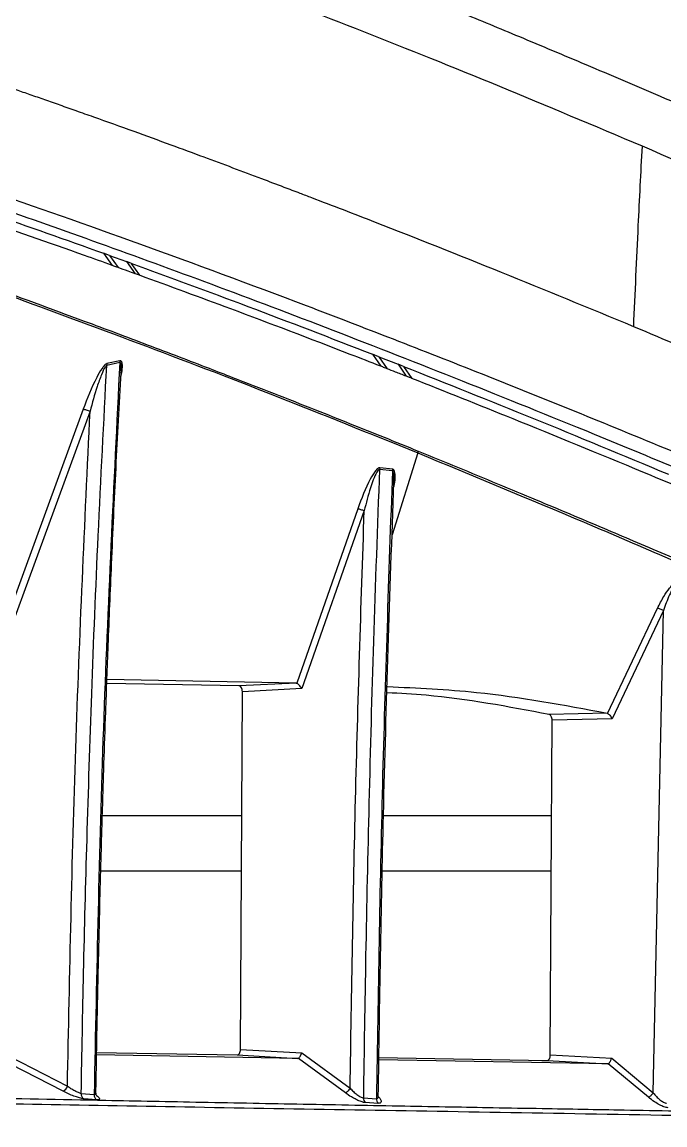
# Model space of a CAD drawing. Extents: x 525 to 609, y 649 to 778.
# Drawn here: x 541.303 to 543.498, y 718.64 to 722.405 of the extents above; entities that cross this region are included whole.
import ezdxf

# ---------------------------------------------------------------- set-up
doc = ezdxf.new("R2010")
doc.units = 0
doc.header["$MEASUREMENT"] = 0
doc.layers.add('1', color=4, linetype='Continuous')

# ---------------------------------------------------------------- blocks, each defined once
blk = doc.blocks.new('JETSETTER')
at = {"layer": '1', "color": 3, "linetype": 'Continuous', "lineweight": 25}
for p, q in [((16.4538, 52.4917), (16.4833, 52.4502)), ((16.4739, 52.4844), (16.4538, 52.4917)), ((16.4739, 52.4844), (16.5034, 52.4429)), ((16.4739, 52.4844), (16.5322, 52.4634)), ((16.5322, 52.4634), (16.5617, 52.4219)), ((16.5473, 52.4579), (16.5322, 52.4634)), ((16.5473, 52.4579), (16.5768, 52.4164)), ((17.3721, 52.1469), (17.4004, 52.1059)), ((17.3935, 52.1385), (17.3721, 52.1469)), ((16.5093, 52.1185), (16.4649, 52.1089)), ((16.4656, 52.1148), (16.4649, 52.1089)), ((16.51, 52.1243), (16.4656, 52.1148)), ((17.3935, 52.1385), (17.4218, 52.0975)), ((17.3935, 52.1385), (17.4592, 52.1128)), ((17.4592, 52.1128), (17.4875, 52.0718)), ((17.4783, 52.1052), (17.4592, 52.1128)), ((17.4783, 52.1052), (17.5064, 52.0643)), ((16.3842, 51.9592), (16.0495, 51.0431)), ((16.4078, 51.9521), (16.0681, 51.0242)), ((17.5266, 51.8102), (17.4393, 51.5301)), ((17.397, 51.7594), (17.3958, 51.7535)), ((17.4399, 51.7483), (17.3958, 51.7535)), ((17.4411, 51.7542), (17.397, 51.7594)), ((17.3216, 51.6196), (17.1133, 51.024)), ((17.3438, 51.6129), (17.1312, 51.0054)), ((18.1746, 50.921), (18.3453, 51.28)), ((18.3656, 51.2716), (18.1904, 50.9023)), ((18.3307, 49.6254), (18.3656, 51.2716)), ((16.9169, 51.0145), (16.465, 51.0225)), ((17.1112, 51.0245), (16.4655, 51.036)), ((17.1112, 51.0245), (16.9169, 51.0145)), ((17.1112, 51.0245), (17.1133, 51.024)), ((16.9212, 49.774), (16.9277, 50.9948)), ((17.1312, 51.0054), (16.9277, 50.9948)), ((18.173, 50.9216), (17.9753, 50.9169)), ((18.1904, 50.9023), (17.9851, 50.8973)), ((18.173, 50.9216), (18.1746, 50.921)), ((17.979, 49.7552), (17.9851, 50.8973)), ((16.9255, 50.5709), (16.4498, 50.5709)), ((17.9834, 50.5709), (17.4094, 50.5709)), ((16.4444, 50.3833), (16.9245, 50.3833)), ((17.4059, 50.3833), (17.9824, 50.3833)), ((16.0734, 49.7807), (16.3304, 49.6484)), ((16.9212, 49.774), (17.1306, 49.7622)), ((16.3155, 49.6309), (16.0617, 49.7614)), ((17.1177, 49.743), (16.4302, 49.755)), ((16.4303, 49.7632), (16.9101, 49.7547)), ((16.9101, 49.7547), (17.1177, 49.743)), ((17.1189, 49.7432), (17.1177, 49.743)), ((17.2795, 49.6253), (17.1189, 49.7432)), ((17.1306, 49.7622), (17.2956, 49.6413)), ((18.1754, 49.7244), (17.394, 49.7382)), ((17.3941, 49.7461), (17.9679, 49.7359)), ((17.9496, 49.7363), (17.9688, 49.7363)), ((17.9679, 49.7359), (18.1754, 49.7244)), ((17.979, 49.7552), (18.1888, 49.7435)), ((18.1888, 49.7435), (18.3307, 49.6254)), ((18.1768, 49.7246), (18.1754, 49.7244)), ((18.3142, 49.6103), (18.1768, 49.7246)), ((16.3386, 49.62), (16.3155, 49.6309)), ((16.3777, 49.6233), (16.4217, 49.6194)), ((16.4274, 49.6237), (16.4278, 49.624)), ((16.4303, 49.6015), (16.3865, 49.6053)), ((17.3408, 49.6083), (17.3854, 49.6056)), ((17.3474, 49.5921), (17.3411, 49.5931)), ((17.3919, 49.5895), (17.3474, 49.5921))]:
    blk.add_line(p, q, dxfattribs=at)
for centre, radius, start, end in [((17.5054, 51.8194), 0.0231, 336.4691, 351.8668), ((16.3018, 49.6577), 0.0301, 297.1044, 342.1481), ((16.3974, 49.6218), 0.0198, 175.6892, 236.3683), ((16.4414, 49.6179), 0.0198, 175.7006, 235.9512), ((17.3615, 49.6073), 0.0207, 177.1302, 227.0671), ((17.4061, 49.6046), 0.0207, 177.1808, 226.7638)]:
    blk.add_arc(centre, radius, start, end, dxfattribs=at)
for points, knots in [([(16.8593, 54.3098), (16.8746, 54.3043), (16.9054, 54.2931), (16.9523, 54.276), (17.0003, 54.2584), (17.0493, 54.2403), (17.0993, 54.2218), (17.1504, 54.2028), (17.2411, 54.1689), (17.3764, 54.1177), (17.5532, 54.0499), (17.7383, 53.9777), (17.9177, 53.9068), (18.1101, 53.8296), (18.3026, 53.7513), (18.5055, 53.6676), (18.709, 53.5824), (18.9112, 53.4968), (19.119, 53.4076), (19.3224, 53.3194), (19.4999, 53.2416), (19.6413, 53.1791), (19.7503, 53.1307), (19.857, 53.083), (19.9278, 53.0513), (19.9628, 53.0356)], [0, 0, 0, 0, 0.017002, 0.034286, 0.051851, 0.069701, 0.087834, 0.106253, 0.124959, 0.185357, 0.24996, 0.3094, 0.374968, 0.430619, 0.499947, 0.562421, 0.624922, 0.691755, 0.749953, 0.814867, 0.874991, 0.907485, 0.939154, 0.969994, 1, 1, 1, 1]), ([(19.2248, 52.6439), (19.1322, 52.6854), (18.9329, 52.7748), (18.6436, 52.902), (18.3615, 53.0242), (18.1078, 53.1323), (17.8809, 53.2276), (17.6919, 53.3059), (17.5362, 53.3696), (17.4097, 53.4208), (17.2972, 53.4659), (17.1978, 53.5055), (17.1046, 53.5422), (16.9993, 53.5835), (16.8724, 53.6327), (16.7214, 53.6905), (16.555, 53.7531), (16.3746, 53.8198), (16.1817, 53.8895), (15.9871, 53.9581), (15.7929, 54.0247), (15.6009, 54.0885), (15.4287, 54.1437), (15.2766, 54.1907), (15.1802, 54.2196), (15.1172, 54.238), (15.0876, 54.2466), (15.058, 54.2551), (15.0284, 54.2635), (14.9984, 54.2719), (14.9695, 54.28), (14.9504, 54.2852), (14.9415, 54.2877)], [0, 0, 0, 0, 0.051156, 0.110219, 0.164942, 0.215314, 0.261336, 0.303011, 0.332706, 0.359717, 0.384045, 0.405688, 0.424988, 0.445873, 0.476368, 0.511245, 0.550505, 0.594151, 0.642187, 0.694611, 0.744372, 0.797529, 0.854085, 0.893276, 0.933947, 0.943283, 0.952686, 0.962134, 0.971612, 0.98125, 0.991199, 1, 1, 1, 1]), ([(19.4903, 52.8168), (19.4502, 52.8361), (19.4099, 52.8553), (19.3296, 52.8934), (19.2895, 52.9123), (19.169, 52.9687), (19.0886, 53.0057), (18.847, 53.1154), (18.6856, 53.1864), (18.2001, 53.3932), (17.8751, 53.5228), (16.896, 53.8863), (16.2382, 54.0948), (15.5772, 54.2686)], [0, 0, 0, 0, 0.03125, 0.03125, 0.0625, 0.0625, 0.125, 0.125, 0.25, 0.25, 0.5, 0.5, 1, 1, 1, 1]), ([(16.5985, 54.0996), (16.615, 54.0936), (16.6485, 54.0815), (16.6998, 54.0626), (16.7528, 54.0431), (16.8078, 54.0227), (16.8646, 54.0015), (16.9233, 53.9794), (16.984, 53.9566), (17.0466, 53.9328), (17.1112, 53.9081), (17.1778, 53.8825), (17.2465, 53.8559), (17.3173, 53.8284), (17.3902, 53.7999), (17.4652, 53.7704), (17.5424, 53.7398), (17.6219, 53.7081), (17.7036, 53.6754), (17.7875, 53.6415), (17.8738, 53.6065), (17.9625, 53.5703), (18.0596, 53.5304), (18.1648, 53.4869), (18.2777, 53.4399), (18.3916, 53.3921), (18.5066, 53.3436), (18.6225, 53.2943), (18.7395, 53.2443), (18.8575, 53.1935), (18.9765, 53.1419), (19.0964, 53.0896), (19.2174, 53.0366), (19.3394, 52.9828), (19.4623, 52.9282), (19.5862, 52.873), (19.6696, 52.8355), (19.7113, 52.8168)], [0, 0, 0, 0, 0.018286, 0.037124, 0.056514, 0.076456, 0.096951, 0.117998, 0.139597, 0.161748, 0.184451, 0.207707, 0.231514, 0.255874, 0.280785, 0.306249, 0.332265, 0.358832, 0.385952, 0.413623, 0.441846, 0.470621, 0.499947, 0.535671, 0.571394, 0.607117, 0.642839, 0.67856, 0.71428, 0.749999, 0.785717, 0.821434, 0.85715, 0.892864, 0.928577, 0.964289, 1, 1, 1, 1]), ([(18.2933, 52.8568), (18.1295, 52.9259), (17.8019, 53.0642), (17.339, 53.2499), (16.8982, 53.4196), (16.4662, 53.5779), (16.0468, 53.7231), (15.6615, 53.8478), (15.4171, 53.9205), (15.2895, 53.9564), (15.2547, 53.9661), (15.2203, 53.9755), (15.1863, 53.9848), (15.1523, 53.9938), (15.1194, 54.0025), (15.098, 54.0079), (15.0878, 54.0105)], [0, 0, 0, 0, 0.125105, 0.25021, 0.375318, 0.500431, 0.64056, 0.780705, 0.904085, 0.917936, 0.931792, 0.945628, 0.959395, 0.973185, 0.98731, 1, 1, 1, 1]), ([(18.2637, 52.2408), (18.1122, 52.3034), (17.8099, 52.4282), (17.4852, 52.5568), (17.2724, 52.6394), (17.187, 52.6723), (17.1199, 52.6979), (17.0629, 52.7196), (16.9864, 52.7486), (16.895, 52.7829), (16.7916, 52.8214), (16.6789, 52.863), (16.553, 52.9088), (16.4457, 52.9473), (16.3622, 52.977), (16.3067, 52.9966), (16.2543, 53.015), (16.2043, 53.0324), (16.1566, 53.0489), (16.0882, 53.0725), (16.0038, 53.1013), (15.9079, 53.1336), (15.8262, 53.1607), (15.7769, 53.1769), (15.7543, 53.1843)], [0, 0, 0, 0, 0.159638, 0.318415, 0.359826, 0.401157, 0.416576, 0.437531, 0.46746, 0.506317, 0.545815, 0.591526, 0.643402, 0.701391, 0.726608, 0.750159, 0.772861, 0.794715, 0.815726, 0.835897, 0.885812, 0.929774, 0.967826, 1, 1, 1, 1]), ([(15.4478, 52.864), (15.5482, 52.8315), (15.7518, 52.7655), (16.083, 52.6527), (16.4397, 52.5269), (16.8245, 52.3861), (17.2374, 52.2297), (17.6727, 52.0593), (18.1789, 51.8548), (18.7562, 51.6137), (19.4113, 51.331), (20.0812, 51.0341), (20.5455, 50.8223), (20.7757, 50.7173)], [0, 0, 0, 0, 0.073434, 0.149042, 0.226912, 0.307125, 0.389668, 0.474472, 0.55786, 0.670736, 0.782355, 0.892082, 1, 1, 1, 1]), ([(20.8834, 50.7237), (20.7567, 50.7817), (20.3761, 50.9557), (19.7639, 51.2298), (19.0583, 51.5374), (18.3841, 51.8217), (17.7452, 52.0812), (17.1413, 52.3157), (16.5751, 52.5252), (16.0426, 52.7129), (15.7217, 52.8181), (15.5613, 52.8707)], [0, 0, 0, 0, 0.059169, 0.177623, 0.296079, 0.41453, 0.53298, 0.649693, 0.766504, 0.883304, 1, 1, 1, 1]), ([(18.2637, 52.2407), (18.2689, 52.3557), (18.278, 52.5612), (18.2886, 52.7665), (18.2933, 52.8568)], [0, 0, 0, 0, 0.560001, 1, 1, 1, 1]), ([(19.3502, 52.3896), (19.1687, 52.4717), (18.8054, 52.6359), (18.464, 52.7832), (18.2933, 52.8568)], [0, 0, 0, 0, 0.49992, 1, 1, 1, 1]), ([(15.7152, 52.747), (15.8321, 52.708), (16.0675, 52.6292), (16.3245, 52.5377), (16.4538, 52.4917)], [0, 0, 0, 0, 0.496775, 1, 1, 1, 1]), ([(16.4833, 52.4502), (16.4519, 52.4615), (16.2947, 52.5178), (16.0441, 52.6055), (15.8378, 52.6744), (15.7456, 52.7052)], [0, 0, 0, 0, 0.121464, 0.607374, 1, 1, 1, 1]), ([(15.7196, 52.494), (15.855, 52.4463), (16.126, 52.3508), (16.5685, 52.1869), (17.0331, 52.0095), (17.3621, 51.8766), (17.5266, 51.8102)], [0, 0, 0, 0, 0.249996, 0.499994, 0.749996, 1, 1, 1, 1]), ([(15.7218, 52.5009), (15.83, 52.4626), (16.0437, 52.3871), (16.3075, 52.2902), (16.4948, 52.2203), (16.6027, 52.1796), (16.7091, 52.1392), (16.8062, 52.102), (16.9142, 52.0603), (17.035, 52.0133), (17.1693, 51.9605), (17.2947, 51.9106), (17.4115, 51.8636), (17.4894, 51.832), (17.5283, 51.8161)], [0, 0, 0, 0, 0.200875, 0.396231, 0.456503, 0.516239, 0.57544, 0.630724, 0.673355, 0.748347, 0.821887, 0.882772, 0.941399, 1, 1, 1, 1]), ([(16.5034, 52.4429), (16.5008, 52.4439), (16.4941, 52.4463), (16.4874, 52.4487), (16.4833, 52.4502)], [0, 0, 0, 0, 0.390599, 1, 1, 1, 1]), ([(16.5473, 52.4579), (16.679, 52.4097), (16.9447, 52.3123), (17.2288, 52.2024), (17.3721, 52.1469)], [0, 0, 0, 0, 0.4955659, 1, 1, 1, 1]), ([(16.5617, 52.4219), (16.5538, 52.4247), (16.5343, 52.4318), (16.5149, 52.4388), (16.5034, 52.4429)], [0, 0, 0, 0, 0.407461, 1, 1, 1, 1]), ([(16.5768, 52.4164), (16.5746, 52.4172), (16.5696, 52.419), (16.5645, 52.4209), (16.5617, 52.4219)], [0, 0, 0, 0, 0.438984, 1, 1, 1, 1]), ([(17.4004, 52.1059), (17.3656, 52.1194), (17.1911, 52.1874), (16.9126, 52.2935), (16.6799, 52.3787), (16.5768, 52.4164)], [0, 0, 0, 0, 0.122207, 0.611083, 1, 1, 1, 1]), ([(21.007, 51.0173), (20.7637, 51.1308), (20.2752, 51.3587), (19.5774, 51.6743), (18.9013, 51.9722), (18.4763, 52.1512), (18.2637, 52.2408)], [0, 0, 0, 0, 0.2473428, 0.496757, 0.7482383, 1, 1, 1, 1]), ([(16.3777, 49.6233), (16.3802, 49.7608), (16.3856, 50.05), (16.3973, 50.5049), (16.4135, 51.0021), (16.4351, 51.5416), (16.4548, 51.9151), (16.4649, 52.1089)], [0, 0, 0, 0, 0.165885, 0.348821, 0.548818, 0.765883, 1, 1, 1, 1]), ([(16.4656, 52.1148), (16.4645, 52.1144), (16.4619, 52.1134), (16.4559, 52.1079), (16.4446, 52.0932), (16.4169, 52.0439), (16.3983, 51.9958), (16.3842, 51.9592)], [0, 0, 0, 0, 0.032074, 0.075188, 0.158071, 0.359045, 1, 1, 1, 1]), ([(16.4649, 52.1089), (16.4646, 52.1087), (16.4638, 52.1083), (16.4621, 52.1068), (16.4555, 52.098), (16.445, 52.0731), (16.4265, 52.0229), (16.4153, 51.9805), (16.4078, 51.9521)], [0, 0, 0, 0, 0.012074, 0.024812, 0.051841, 0.232458, 0.486214, 1, 1, 1, 1]), ([(16.5093, 52.1185), (16.4886, 51.7022), (16.4473, 50.8697), (16.4302, 50.0361), (16.4217, 49.6194)], [0, 0, 0, 0, 0.500025, 1, 1, 1, 1]), ([(16.51, 52.1243), (16.5098, 52.1234), (16.5094, 52.1215), (16.5093, 52.1195), (16.5093, 52.1185)], [0, 0, 0, 0, 0.491186, 1, 1, 1, 1]), ([(16.5132, 52.0848), (16.5134, 52.0871), (16.5144, 52.0956), (16.5144, 52.1064), (16.5132, 52.1153), (16.5116, 52.1181), (16.5103, 52.1187), (16.5096, 52.1185), (16.5093, 52.1185)], [0, 0, 0, 0, 0.166305, 0.613755, 0.819905, 0.91279, 0.956699, 1, 1, 1, 1]), ([(16.5128, 52.0691), (16.5145, 52.0759), (16.5186, 52.0925), (16.5186, 52.1095), (16.5166, 52.1192), (16.515, 52.1224), (16.5131, 52.1245), (16.511, 52.1244), (16.51, 52.1243)], [0, 0, 0, 0, 0.282221, 0.693911, 0.789481, 0.844066, 0.92852, 1, 1, 1, 1]), ([(16.4278, 49.6238), (16.4291, 49.6967), (16.4316, 49.8405), (16.436, 50.0468), (16.4404, 50.2342), (16.4447, 50.396), (16.4486, 50.5324), (16.4521, 50.6473), (16.4562, 50.7758), (16.4619, 50.943), (16.4703, 51.1699), (16.4817, 51.447), (16.496, 51.7576), (16.5077, 51.9757), (16.5136, 52.0847)], [0, 0, 0, 0, 0.088753, 0.175225, 0.251332, 0.317076, 0.372456, 0.417471, 0.457216, 0.529037, 0.621256, 0.733877, 0.866896, 1, 1, 1, 1]), ([(17.4218, 52.0975), (17.419, 52.0986), (17.4119, 52.1014), (17.4047, 52.1042), (17.4004, 52.1059)], [0, 0, 0, 0, 0.396357, 1, 1, 1, 1]), ([(17.4875, 52.0718), (17.4752, 52.0766), (17.4532, 52.0852), (17.4314, 52.0938), (17.4218, 52.0975)], [0, 0, 0, 0, 0.560162, 1, 1, 1, 1]), ([(17.4783, 52.1052), (17.6246, 52.0471), (17.9177, 51.9307), (18.2273, 51.8017), (18.3822, 51.7372)], [0, 0, 0, 0, 0.499515, 1, 1, 1, 1]), ([(17.5065, 52.0643), (17.5038, 52.0653), (17.4975, 52.0678), (17.4912, 52.0703), (17.4875, 52.0718)], [0, 0, 0, 0, 0.415468, 1, 1, 1, 1]), ([(18.4088, 51.6969), (18.371, 51.7127), (18.1818, 51.7919), (17.8776, 51.9169), (17.6209, 52.0188), (17.5065, 52.0643)], [0, 0, 0, 0, 0.121707, 0.608576, 1, 1, 1, 1]), ([(16.3842, 51.9592), (16.3857, 51.959), (16.3885, 51.9586), (16.3946, 51.9569), (16.4012, 51.9547), (16.4055, 51.953), (16.4078, 51.9521)], [0, 0, 0, 0, 0.265128, 0.499965, 0.734837, 1, 1, 1, 1]), ([(16.3304, 49.6484), (16.3383, 50.0325), (16.3539, 50.8008), (16.3898, 51.5683), (16.4078, 51.9521)], [0, 0, 0, 0, 0.499948, 1, 1, 1, 1]), ([(17.5266, 51.8102), (17.7137, 51.7328), (18.0878, 51.5779), (18.4877, 51.4049), (18.6877, 51.3184)], [0, 0, 0, 0, 0.500001, 1, 1, 1, 1]), ([(17.5283, 51.8161), (17.5729, 51.7979), (17.6625, 51.7613), (17.7968, 51.7057), (17.9248, 51.6524), (18.0455, 51.6018), (18.1561, 51.5552), (18.2998, 51.4944), (18.4754, 51.4196), (18.6198, 51.3574), (18.6908, 51.3269)], [0, 0, 0, 0, 0.120101, 0.241391, 0.35664, 0.456541, 0.555683, 0.64174, 0.824068, 1, 1, 1, 1]), ([(17.397, 51.7594), (17.396, 51.7593), (17.3937, 51.7593), (17.3909, 51.7574), (17.3888, 51.7557), (17.386, 51.7532), (17.3771, 51.7429), (17.3512, 51.6991), (17.3345, 51.6541), (17.3216, 51.6196)], [0, 0, 0, 0, 0.031084, 0.068985, 0.077215, 0.093109, 0.147147, 0.34539, 1, 1, 1, 1]), ([(17.3958, 51.7535), (17.3886, 51.558), (17.3747, 51.1782), (17.3597, 50.6251), (17.3483, 50.1055), (17.3433, 49.7703), (17.3408, 49.6083)], [0, 0, 0, 0, 0.273502, 0.531332, 0.773495, 1, 1, 1, 1]), ([(17.3958, 51.7535), (17.3955, 51.7535), (17.3948, 51.7535), (17.3932, 51.7527), (17.3903, 51.75), (17.3785, 51.7309), (17.362, 51.6832), (17.3505, 51.6387), (17.3438, 51.6129)], [0, 0, 0, 0, 0.011881, 0.024083, 0.04994, 0.106751, 0.48265, 1, 1, 1, 1]), ([(17.4399, 51.7483), (17.4274, 51.3913), (17.4025, 50.6772), (17.3911, 49.9628), (17.3854, 49.6056)], [0, 0, 0, 0, 0.500017, 1, 1, 1, 1]), ([(17.4411, 51.7542), (17.4408, 51.7533), (17.4402, 51.7514), (17.44, 51.7493), (17.4399, 51.7483)], [0, 0, 0, 0, 0.491241, 1, 1, 1, 1]), ([(17.4442, 51.71), (17.4444, 51.7132), (17.4453, 51.7227), (17.4449, 51.7343), (17.4435, 51.7434), (17.442, 51.7467), (17.4409, 51.748), (17.4402, 51.7482), (17.4399, 51.7483)], [0, 0, 0, 0, 0.219953, 0.634297, 0.828366, 0.917628, 0.959627, 1, 1, 1, 1]), ([(17.4443, 51.6919), (17.4462, 51.7002), (17.4502, 51.7182), (17.4497, 51.7379), (17.4468, 51.7493), (17.4441, 51.7533), (17.442, 51.754), (17.4411, 51.7542)], [0, 0, 0, 0, 0.328494, 0.708483, 0.850308, 0.935382, 1, 1, 1, 1]), ([(17.3917, 49.613), (17.3967, 49.9333), (17.4076, 50.6325), (17.4318, 51.3313), (17.4449, 51.71)], [0, 0, 0, 0, 0.458151, 1, 1, 1, 1]), ([(17.3216, 51.6196), (17.3231, 51.6193), (17.3258, 51.6188), (17.3315, 51.6172), (17.3376, 51.6152), (17.3417, 51.6137), (17.3438, 51.6129)], [0, 0, 0, 0, 0.2640934, 0.5000176, 0.7359467, 1, 1, 1, 1]), ([(17.2956, 49.6413), (17.3009, 49.9699), (17.3114, 50.6273), (17.333, 51.2843), (17.3438, 51.6129)], [0, 0, 0, 0, 0.499964, 1, 1, 1, 1]), ([(18.3453, 51.28), (18.352, 51.2934), (18.364, 51.3172), (18.3818, 51.3434), (18.3949, 51.3579), (18.4033, 51.365), (18.4098, 51.368), (18.4142, 51.3684), (18.416, 51.3679), (18.4169, 51.3676)], [0, 0, 0, 0, 0.361179, 0.637591, 0.749065, 0.842502, 0.923916, 0.961842, 1, 1, 1, 1]), ([(18.4142, 51.3598), (18.4137, 51.36), (18.4127, 51.3606), (18.4109, 51.3604), (18.409, 51.3596), (18.4048, 51.3567), (18.3962, 51.3457), (18.3809, 51.3168), (18.3718, 51.2898), (18.3656, 51.2716)], [0, 0, 0, 0, 0.025088, 0.050079, 0.075775, 0.102555, 0.218809, 0.472556, 1, 1, 1, 1]), ([(18.3656, 51.2716), (18.3637, 51.2726), (18.3601, 51.2744), (18.3545, 51.2768), (18.3493, 51.2789), (18.3467, 51.2796), (18.3453, 51.28)], [0, 0, 0, 0, 0.262333, 0.497572, 0.735635, 1, 1, 1, 1]), ([(17.1312, 51.0054), (17.1296, 51.0076), (17.1265, 51.0119), (17.1215, 51.0176), (17.1168, 51.022), (17.1144, 51.0234), (17.1133, 51.024)], [0, 0, 0, 0, 0.279628, 0.540463, 0.780446, 1, 1, 1, 1]), ([(16.9277, 50.9948), (16.9276, 50.9974), (16.9273, 51.0025), (16.9247, 51.0089), (16.9212, 51.0136), (16.9183, 51.0142), (16.9169, 51.0145)], [0, 0, 0, 0, 0.246574, 0.494902, 0.745004, 1, 1, 1, 1]), ([(17.9753, 50.9169), (17.8353, 50.9435), (17.6514, 50.9785), (17.4666, 50.9889), (17.4225, 50.9913)], [0, 0, 0, 0, 0.761139, 1, 1, 1, 1]), ([(17.4231, 51.0123), (17.5247, 51.0077), (17.7753, 50.9962), (18.0247, 50.9495), (18.173, 50.9216)], [0, 0, 0, 0, 0.405262, 1, 1, 1, 1]), ([(17.9851, 50.8973), (17.985, 50.8997), (17.9847, 50.9045), (17.9825, 50.9106), (17.9793, 50.9154), (17.9766, 50.9164), (17.9753, 50.9169)], [0, 0, 0, 0, 0.245457, 0.493019, 0.743949, 1, 1, 1, 1]), ([(18.1746, 50.921), (18.1756, 50.9203), (18.1777, 50.9188), (18.1819, 50.9145), (18.1863, 50.9087), (18.189, 50.9045), (18.1904, 50.9023)], [0, 0, 0, 0, 0.2087349, 0.461635, 0.7215768, 1, 1, 1, 1]), ([(16.9101, 49.7547), (16.9116, 49.755), (16.9145, 49.7555), (16.9181, 49.76), (16.9207, 49.7663), (16.9211, 49.7714), (16.9212, 49.774)], [0, 0, 0, 0, 0.255721, 0.509033, 0.754138, 1, 1, 1, 1]), ([(17.1189, 49.7432), (17.1197, 49.7437), (17.1216, 49.7447), (17.1248, 49.7491), (17.128, 49.7551), (17.1297, 49.7598), (17.1306, 49.7622)], [0, 0, 0, 0, 0.232306, 0.486219, 0.732527, 1, 1, 1, 1]), ([(17.9679, 49.7359), (17.9693, 49.7362), (17.9722, 49.7367), (17.9759, 49.7413), (17.9785, 49.7476), (17.9788, 49.7526), (17.979, 49.7552)], [0, 0, 0, 0, 0.2565871, 0.5103801, 0.7549625, 1, 1, 1, 1]), ([(18.1768, 49.7246), (18.1777, 49.7251), (18.1795, 49.7263), (18.1827, 49.7306), (18.186, 49.7365), (18.1878, 49.7411), (18.1888, 49.7435)], [0, 0, 0, 0, 0.2297562, 0.4818829, 0.7300928, 1, 1, 1, 1]), ([(16.3777, 49.6233), (16.3763, 49.6235), (16.3735, 49.6241), (16.3662, 49.6267), (16.3557, 49.6317), (16.3423, 49.6394), (16.3344, 49.6454), (16.3304, 49.6484)], [0, 0, 0, 0, 0.117302, 0.238226, 0.4886, 0.744807, 1, 1, 1, 1]), ([(16.4274, 49.6239), (16.4275, 49.6226), (16.4276, 49.6204), (16.4251, 49.6192), (16.4228, 49.6193), (16.4217, 49.6194)], [0, 0, 0, 0, 0.445195, 0.72605, 1, 1, 1, 1]), ([(17.2956, 49.6413), (17.2942, 49.6392), (17.2914, 49.6353), (17.287, 49.6304), (17.2827, 49.6267), (17.2806, 49.6258), (17.2795, 49.6253)], [0, 0, 0, 0, 0.265082, 0.499959, 0.734881, 1, 1, 1, 1]), ([(17.3133, 49.6045), (17.309, 49.6067), (17.2973, 49.6128), (17.2864, 49.6205), (17.2795, 49.6253)], [0, 0, 0, 0, 0.367653, 1, 1, 1, 1]), ([(17.2956, 49.6413), (17.2993, 49.6373), (17.3065, 49.6295), (17.3189, 49.6193), (17.3292, 49.6126), (17.3366, 49.6091), (17.3394, 49.6086), (17.3408, 49.6083)], [0, 0, 0, 0, 0.26091, 0.518886, 0.767333, 0.885859, 1, 1, 1, 1]), ([(18.3307, 49.6254), (18.3292, 49.6235), (18.3263, 49.6199), (18.3217, 49.6153), (18.3174, 49.6118), (18.3153, 49.6108), (18.3142, 49.6103)], [0, 0, 0, 0, 0.264656, 0.500002, 0.735362, 1, 1, 1, 1]), ([(18.3307, 49.6254), (18.3342, 49.6212), (18.3411, 49.6127), (18.3532, 49.6017), (18.3634, 49.5945), (18.3709, 49.5909), (18.3738, 49.5905), (18.3752, 49.5904)], [0, 0, 0, 0, 0.263332, 0.5221302, 0.7696438, 0.8870877, 1, 1, 1, 1]), ([(20.1426, 49.5339), (20.0867, 49.5348), (19.9856, 49.5364), (19.8517, 49.5386), (19.75, 49.5403), (19.68, 49.5414), (19.6385, 49.5421), (19.5997, 49.5428), (19.5534, 49.5435), (19.4923, 49.5445), (19.4315, 49.5455), (19.3623, 49.5467), (19.2901, 49.5479), (19.21, 49.5492), (19.1258, 49.5506), (19.0295, 49.5523), (18.9275, 49.554), (18.8086, 49.5561), (18.6786, 49.5583), (18.5386, 49.5607), (18.3901, 49.5633), (18.2413, 49.5659), (18.0904, 49.5686), (17.9411, 49.5713), (17.7908, 49.574), (17.6344, 49.5769), (17.477, 49.5798), (17.3089, 49.5829), (17.1363, 49.5861), (16.962, 49.5894), (16.791, 49.5927), (16.6235, 49.5958), (16.3587, 49.601), (15.9967, 49.608), (15.7096, 49.6139), (15.5633, 49.6169)], [0, 0, 0, 0, 0.0311019, 0.0562823, 0.0755409, 0.0888777, 0.0962928, 0.0993372, 0.1111644, 0.1229632, 0.1347331, 0.1464745, 0.1633002, 0.1770637, 0.1936844, 0.2131618, 0.2344577, 0.2548751, 0.2849746, 0.313681, 0.3409947, 0.3771607, 0.4069532, 0.436616, 0.4726309, 0.5041052, 0.5386976, 0.5764082, 0.6161641, 0.6551152, 0.6953622, 0.7345345, 0.7727635, 0.8842696, 1, 1, 1, 1]), ([(20.1511, 49.5159), (19.9283, 49.5199), (19.4829, 49.5279), (18.8512, 49.5397), (18.2435, 49.5507), (17.661, 49.5608), (17.1002, 49.5703), (16.5623, 49.5795), (16.0488, 49.5886), (15.7334, 49.5947), (15.5757, 49.5978)], [0, 0, 0, 0, 0.124992, 0.249991, 0.374994, 0.500001, 0.625009, 0.750014, 0.875011, 1, 1, 1, 1]), ([(16.3865, 49.6053), (16.3821, 49.606), (16.3738, 49.6074), (16.3565, 49.6128), (16.3448, 49.6175), (16.3386, 49.62)], [0, 0, 0, 0, 0.351639, 0.658279, 1, 1, 1, 1]), ([(16.4266, 49.6197), (16.4279, 49.6187), (16.4317, 49.6159), (16.4372, 49.6106), (16.4407, 49.605), (16.4384, 49.6015), (16.4329, 49.6015), (16.4303, 49.6015)], [0, 0, 0, 0, 0.082216, 0.25478, 0.543575, 0.790592, 1, 1, 1, 1]), ([(17.3411, 49.5931), (17.3385, 49.5939), (17.3316, 49.5958), (17.3218, 49.5998), (17.3149, 49.6036), (17.3133, 49.6045)], [0, 0, 0, 0, 0.3079934, 0.8340552, 1, 1, 1, 1]), ([(17.3912, 49.613), (17.3912, 49.6111), (17.3914, 49.608), (17.3889, 49.6058), (17.3865, 49.6057), (17.3854, 49.6056)], [0, 0, 0, 0, 0.443157, 0.726322, 1, 1, 1, 1]), ([(17.3917, 49.6133), (17.394, 49.6105), (17.3999, 49.6036), (17.4021, 49.5956), (17.4, 49.59), (17.3944, 49.5896), (17.3919, 49.5895)], [0, 0, 0, 0, 0.204436, 0.517795, 0.779894, 1, 1, 1, 1]), ([(18.3812, 49.5749), (18.3792, 49.5751), (18.375, 49.5754), (18.3652, 49.5784), (18.3515, 49.5847), (18.333, 49.5957), (18.3209, 49.6051), (18.3142, 49.6103)], [0, 0, 0, 0, 0.12065, 0.245368, 0.458182, 0.700163, 1, 1, 1, 1])]:
    blk.add_open_spline(points, degree=3, knots=knots, dxfattribs=at)

msp = doc.modelspace()

# ---------------------------------------------------------------- block references
at = {"layer": '1'}
msp.add_blockref('JETSETTER', (525.1273, 669.1243), dxfattribs=at)

doc.saveas('drawing.dxf')
